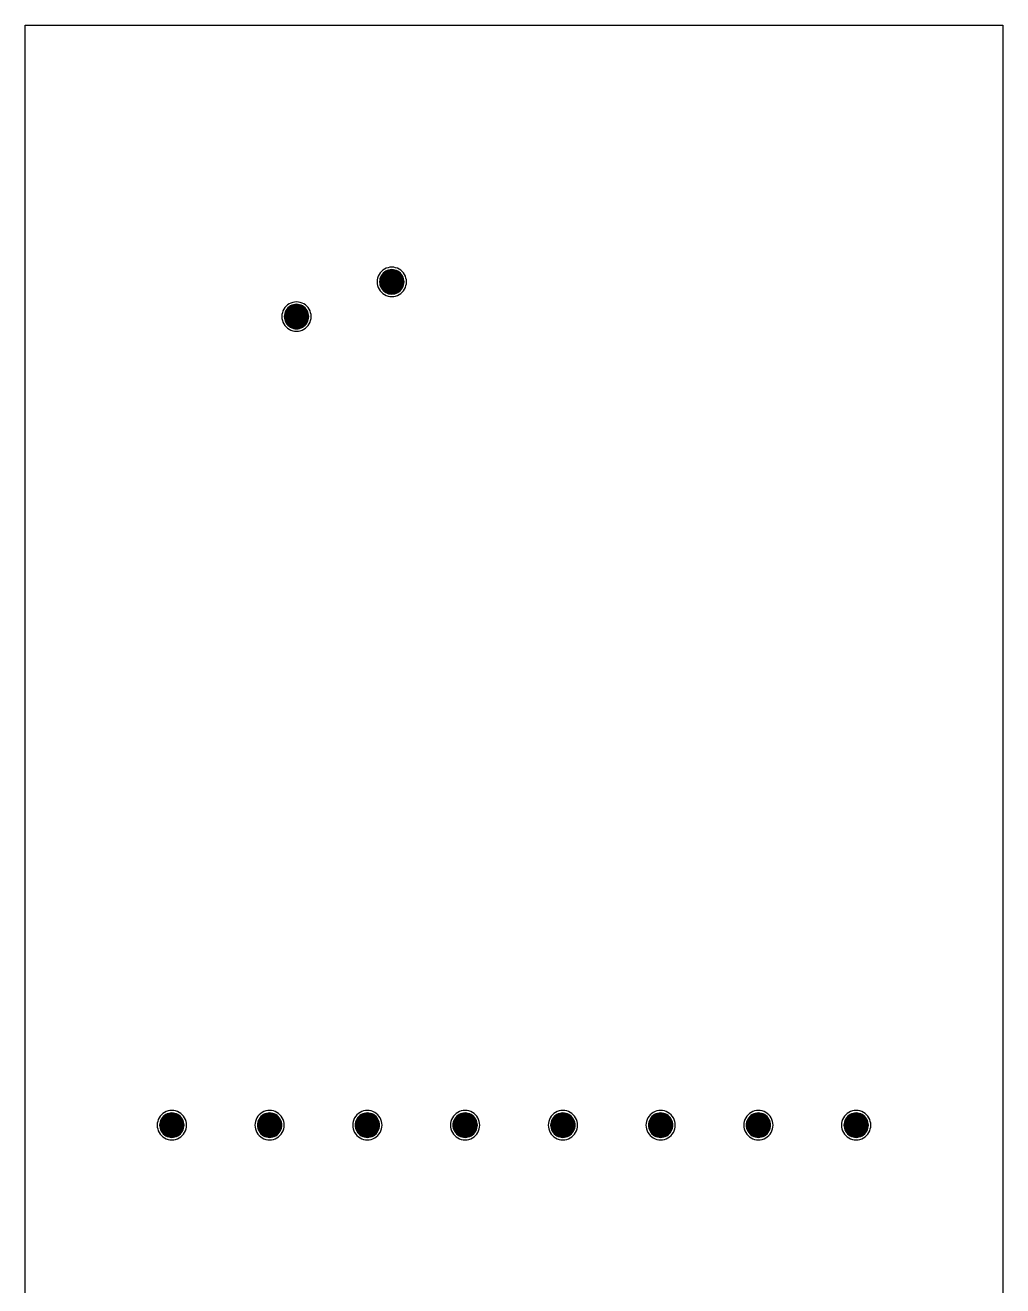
# Model space of a CAD drawing. Extents: x -2 to 177, y -6 to 16.
# Drawn here: x 173 to 177, y -0.66 to 4.5 of the extents above; entities that cross this region are included whole.
import ezdxf

# ---------------------------------------------------------------- set-up
doc = ezdxf.new("R2010")
doc.units = 0
for name, color, linetype in [('Outline', 1, 'continuous'), ('P13', 146, 'continuous'), ('V13', 206, 'continuous')]:
    doc.layers.add(name, color=color, linetype=linetype)

msp = doc.modelspace()

# ---------------------------------------------------------------- linework, layer by layer
at = {"layer": 'Outline'}
msp.add_lwpolyline([(177, 4.5), (177, -4.5), (173, -4.5), (173, 4.5)], close=True, dxfattribs=at)
at = {"layer": 'P13'}
for points in [[(174.56, 3.45), (174.5595, 3.4578), (174.558, 3.4655), (174.5554, 3.473), (174.552, 3.48), (174.5476, 3.4865), (174.5424, 3.4924), (174.5365, 3.4976), (174.53, 3.502), (174.523, 3.5054), (174.5155, 3.508), (174.5078, 3.5095), (174.5, 3.51), (174.4922, 3.5095), (174.4845, 3.508), (174.477, 3.5054), (174.47, 3.502), (174.4635, 3.4976), (174.4576, 3.4924), (174.4524, 3.4865), (174.448, 3.48), (174.4446, 3.473), (174.442, 3.4655), (174.4405, 3.4578), (174.44, 3.45), (174.4405, 3.4422), (174.442, 3.4345), (174.4446, 3.427), (174.448, 3.42), (174.4524, 3.4135), (174.4576, 3.4076), (174.4635, 3.4024), (174.47, 3.398), (174.477, 3.3946), (174.4845, 3.392), (174.4922, 3.3905), (174.5, 3.39), (174.5078, 3.3905), (174.5155, 3.392), (174.523, 3.3946), (174.53, 3.398), (174.5365, 3.4024), (174.5424, 3.4076), (174.5476, 3.4135), (174.552, 3.42), (174.5554, 3.427), (174.558, 3.4345), (174.5595, 3.4422), (174.56, 3.45)], [(174.17, 3.3081), (174.1695, 3.3159), (174.168, 3.3236), (174.1655, 3.331), (174.162, 3.3381), (174.1576, 3.3446), (174.1525, 3.3505), (174.1466, 3.3557), (174.14, 3.36), (174.133, 3.3635), (174.1256, 3.366), (174.1179, 3.3675), (174.11, 3.3681), (174.1022, 3.3675), (174.0945, 3.366), (174.0871, 3.3635), (174.08, 3.36), (174.0735, 3.3557), (174.0676, 3.3505), (174.0624, 3.3446), (174.0581, 3.3381), (174.0546, 3.331), (174.0521, 3.3236), (174.0505, 3.3159), (174.05, 3.3081), (174.0505, 3.3002), (174.0521, 3.2925), (174.0546, 3.2851), (174.0581, 3.2781), (174.0624, 3.2715), (174.0676, 3.2656), (174.0735, 3.2605), (174.08, 3.2561), (174.0871, 3.2526), (174.0945, 3.2501), (174.1022, 3.2486), (174.11, 3.2481), (174.1179, 3.2486), (174.1256, 3.2501), (174.133, 3.2526), (174.14, 3.2561), (174.1466, 3.2605), (174.1525, 3.2656), (174.1576, 3.2715), (174.162, 3.2781), (174.1655, 3.2851), (174.168, 3.2925), (174.1695, 3.3002), (174.17, 3.3081)], [(173.66, 0), (173.6595, 0.0078), (173.658, 0.0155), (173.6554, 0.023), (173.652, 0.03), (173.6476, 0.0365), (173.6424, 0.0424), (173.6365, 0.0476), (173.63, 0.052), (173.623, 0.0554), (173.6155, 0.058), (173.6078, 0.0595), (173.6, 0.06), (173.5922, 0.0595), (173.5845, 0.058), (173.577, 0.0554), (173.57, 0.052), (173.5635, 0.0476), (173.5576, 0.0424), (173.5524, 0.0365), (173.548, 0.03), (173.5446, 0.023), (173.542, 0.0155), (173.5405, 0.0078), (173.54, 0), (173.5405, -0.0078), (173.542, -0.0155), (173.5446, -0.023), (173.548, -0.03), (173.5524, -0.0365), (173.5576, -0.0424), (173.5635, -0.0476), (173.57, -0.052), (173.577, -0.0554), (173.5845, -0.058), (173.5922, -0.0595), (173.6, -0.06), (173.6078, -0.0595), (173.6155, -0.058), (173.623, -0.0554), (173.63, -0.052), (173.6365, -0.0476), (173.6424, -0.0424), (173.6476, -0.0365), (173.652, -0.03), (173.6554, -0.023), (173.658, -0.0155), (173.6595, -0.0078), (173.66, 0)], [(174.06, 0), (174.0595, 0.0078), (174.058, 0.0155), (174.0554, 0.023), (174.052, 0.03), (174.0476, 0.0365), (174.0424, 0.0424), (174.0365, 0.0476), (174.03, 0.052), (174.023, 0.0554), (174.0155, 0.058), (174.0078, 0.0595), (174, 0.06), (173.9922, 0.0595), (173.9845, 0.058), (173.977, 0.0554), (173.97, 0.052), (173.9635, 0.0476), (173.9576, 0.0424), (173.9524, 0.0365), (173.948, 0.03), (173.9446, 0.023), (173.942, 0.0155), (173.9405, 0.0078), (173.94, 0), (173.9405, -0.0078), (173.942, -0.0155), (173.9446, -0.023), (173.948, -0.03), (173.9524, -0.0365), (173.9576, -0.0424), (173.9635, -0.0476), (173.97, -0.052), (173.977, -0.0554), (173.9845, -0.058), (173.9922, -0.0595), (174, -0.06), (174.0078, -0.0595), (174.0155, -0.058), (174.023, -0.0554), (174.03, -0.052), (174.0365, -0.0476), (174.0424, -0.0424), (174.0476, -0.0365), (174.052, -0.03), (174.0554, -0.023), (174.058, -0.0155), (174.0595, -0.0078), (174.06, 0)], [(174.46, 0), (174.4595, 0.0078), (174.458, 0.0155), (174.4554, 0.023), (174.452, 0.03), (174.4476, 0.0365), (174.4424, 0.0424), (174.4365, 0.0476), (174.43, 0.052), (174.423, 0.0554), (174.4155, 0.058), (174.4078, 0.0595), (174.4, 0.06), (174.3922, 0.0595), (174.3845, 0.058), (174.377, 0.0554), (174.37, 0.052), (174.3635, 0.0476), (174.3576, 0.0424), (174.3524, 0.0365), (174.348, 0.03), (174.3446, 0.023), (174.342, 0.0155), (174.3405, 0.0078), (174.34, 0), (174.3405, -0.0078), (174.342, -0.0155), (174.3446, -0.023), (174.348, -0.03), (174.3524, -0.0365), (174.3576, -0.0424), (174.3635, -0.0476), (174.37, -0.052), (174.377, -0.0554), (174.3845, -0.058), (174.3922, -0.0595), (174.4, -0.06), (174.4078, -0.0595), (174.4155, -0.058), (174.423, -0.0554), (174.43, -0.052), (174.4365, -0.0476), (174.4424, -0.0424), (174.4476, -0.0365), (174.452, -0.03), (174.4554, -0.023), (174.458, -0.0155), (174.4595, -0.0078), (174.46, 0)], [(174.86, 0), (174.8595, 0.0078), (174.858, 0.0155), (174.8554, 0.023), (174.852, 0.03), (174.8476, 0.0365), (174.8424, 0.0424), (174.8365, 0.0476), (174.83, 0.052), (174.823, 0.0554), (174.8155, 0.058), (174.8078, 0.0595), (174.8, 0.06), (174.7922, 0.0595), (174.7845, 0.058), (174.777, 0.0554), (174.77, 0.052), (174.7635, 0.0476), (174.7576, 0.0424), (174.7524, 0.0365), (174.748, 0.03), (174.7446, 0.023), (174.742, 0.0155), (174.7405, 0.0078), (174.74, 0), (174.7405, -0.0078), (174.742, -0.0155), (174.7446, -0.023), (174.748, -0.03), (174.7524, -0.0365), (174.7576, -0.0424), (174.7635, -0.0476), (174.77, -0.052), (174.777, -0.0554), (174.7845, -0.058), (174.7922, -0.0595), (174.8, -0.06), (174.8078, -0.0595), (174.8155, -0.058), (174.823, -0.0554), (174.83, -0.052), (174.8365, -0.0476), (174.8424, -0.0424), (174.8476, -0.0365), (174.852, -0.03), (174.8554, -0.023), (174.858, -0.0155), (174.8595, -0.0078), (174.86, 0)], [(175.26, 0), (175.2595, 0.0078), (175.258, 0.0155), (175.2554, 0.023), (175.252, 0.03), (175.2476, 0.0365), (175.2424, 0.0424), (175.2365, 0.0476), (175.23, 0.052), (175.223, 0.0554), (175.2155, 0.058), (175.2078, 0.0595), (175.2, 0.06), (175.1922, 0.0595), (175.1845, 0.058), (175.177, 0.0554), (175.17, 0.052), (175.1635, 0.0476), (175.1576, 0.0424), (175.1524, 0.0365), (175.148, 0.03), (175.1446, 0.023), (175.142, 0.0155), (175.1405, 0.0078), (175.14, 0), (175.1405, -0.0078), (175.142, -0.0155), (175.1446, -0.023), (175.148, -0.03), (175.1524, -0.0365), (175.1576, -0.0424), (175.1635, -0.0476), (175.17, -0.052), (175.177, -0.0554), (175.1845, -0.058), (175.1922, -0.0595), (175.2, -0.06), (175.2078, -0.0595), (175.2155, -0.058), (175.223, -0.0554), (175.23, -0.052), (175.2365, -0.0476), (175.2424, -0.0424), (175.2476, -0.0365), (175.252, -0.03), (175.2554, -0.023), (175.258, -0.0155), (175.2595, -0.0078), (175.26, 0)], [(175.66, 0), (175.6595, 0.0078), (175.658, 0.0155), (175.6554, 0.023), (175.652, 0.03), (175.6476, 0.0365), (175.6424, 0.0424), (175.6365, 0.0476), (175.63, 0.052), (175.623, 0.0554), (175.6155, 0.058), (175.6078, 0.0595), (175.6, 0.06), (175.5922, 0.0595), (175.5845, 0.058), (175.577, 0.0554), (175.57, 0.052), (175.5635, 0.0476), (175.5576, 0.0424), (175.5524, 0.0365), (175.548, 0.03), (175.5446, 0.023), (175.542, 0.0155), (175.5405, 0.0078), (175.54, 0), (175.5405, -0.0078), (175.542, -0.0155), (175.5446, -0.023), (175.548, -0.03), (175.5524, -0.0365), (175.5576, -0.0424), (175.5635, -0.0476), (175.57, -0.052), (175.577, -0.0554), (175.5845, -0.058), (175.5922, -0.0595), (175.6, -0.06), (175.6078, -0.0595), (175.6155, -0.058), (175.623, -0.0554), (175.63, -0.052), (175.6365, -0.0476), (175.6424, -0.0424), (175.6476, -0.0365), (175.652, -0.03), (175.6554, -0.023), (175.658, -0.0155), (175.6595, -0.0078), (175.66, 0)], [(176.06, 0), (176.0595, 0.0078), (176.058, 0.0155), (176.0554, 0.023), (176.052, 0.03), (176.0476, 0.0365), (176.0424, 0.0424), (176.0365, 0.0476), (176.03, 0.052), (176.023, 0.0554), (176.0155, 0.058), (176.0078, 0.0595), (176, 0.06), (175.9922, 0.0595), (175.9845, 0.058), (175.977, 0.0554), (175.97, 0.052), (175.9635, 0.0476), (175.9576, 0.0424), (175.9524, 0.0365), (175.948, 0.03), (175.9446, 0.023), (175.942, 0.0155), (175.9405, 0.0078), (175.94, 0), (175.9405, -0.0078), (175.942, -0.0155), (175.9446, -0.023), (175.948, -0.03), (175.9524, -0.0365), (175.9576, -0.0424), (175.9635, -0.0476), (175.97, -0.052), (175.977, -0.0554), (175.9845, -0.058), (175.9922, -0.0595), (176, -0.06), (176.0078, -0.0595), (176.0155, -0.058), (176.023, -0.0554), (176.03, -0.052), (176.0365, -0.0476), (176.0424, -0.0424), (176.0476, -0.0365), (176.052, -0.03), (176.0554, -0.023), (176.058, -0.0155), (176.0595, -0.0078), (176.06, 0)], [(176.46, 0), (176.4595, 0.0078), (176.458, 0.0155), (176.4554, 0.023), (176.452, 0.03), (176.4476, 0.0365), (176.4424, 0.0424), (176.4365, 0.0476), (176.43, 0.052), (176.423, 0.0554), (176.4155, 0.058), (176.4078, 0.0595), (176.4, 0.06), (176.3922, 0.0595), (176.3845, 0.058), (176.377, 0.0554), (176.37, 0.052), (176.3635, 0.0476), (176.3576, 0.0424), (176.3524, 0.0365), (176.348, 0.03), (176.3446, 0.023), (176.342, 0.0155), (176.3405, 0.0078), (176.34, 0), (176.3405, -0.0078), (176.342, -0.0155), (176.3446, -0.023), (176.348, -0.03), (176.3524, -0.0365), (176.3576, -0.0424), (176.3635, -0.0476), (176.37, -0.052), (176.377, -0.0554), (176.3845, -0.058), (176.3922, -0.0595), (176.4, -0.06), (176.4078, -0.0595), (176.4155, -0.058), (176.423, -0.0554), (176.43, -0.052), (176.4365, -0.0476), (176.4424, -0.0424), (176.4476, -0.0365), (176.452, -0.03), (176.4554, -0.023), (176.458, -0.0155), (176.4595, -0.0078), (176.46, 0)]]:
    msp.add_lwpolyline(points, close=True, dxfattribs=at)
at = {"layer": 'V13'}
for points in [[(174.55, 3.45), (174.5496, 3.4565), (174.5483, 3.4629), (174.5462, 3.4691), (174.5433, 3.475), (174.5397, 3.4804), (174.5354, 3.4854), (174.5304, 3.4897), (174.525, 3.4933), (174.5191, 3.4962), (174.5129, 3.4983), (174.5065, 3.4996), (174.5, 3.5), (174.4935, 3.4996), (174.4871, 3.4983), (174.4809, 3.4962), (174.475, 3.4933), (174.4696, 3.4897), (174.4646, 3.4854), (174.4603, 3.4804), (174.4567, 3.475), (174.4538, 3.4691), (174.4517, 3.4629), (174.4504, 3.4565), (174.45, 3.45), (174.4504, 3.4435), (174.4517, 3.4371), (174.4538, 3.4309), (174.4567, 3.425), (174.4603, 3.4196), (174.4646, 3.4146), (174.4696, 3.4103), (174.475, 3.4067), (174.4809, 3.4038), (174.4871, 3.4017), (174.4935, 3.4004), (174.5, 3.4), (174.5065, 3.4004), (174.5129, 3.4017), (174.5191, 3.4038), (174.525, 3.4067), (174.5304, 3.4103), (174.5354, 3.4146), (174.5397, 3.4196), (174.5433, 3.425), (174.5462, 3.4309), (174.5483, 3.4371), (174.5496, 3.4435), (174.55, 3.45)], [(174.16, 3.3081), (174.1596, 3.3146), (174.1583, 3.321), (174.1562, 3.3272), (174.1533, 3.3331), (174.1497, 3.3385), (174.1454, 3.3434), (174.1405, 3.3477), (174.135, 3.3514), (174.1292, 3.3543), (174.123, 3.3564), (174.1166, 3.3576), (174.11, 3.3581), (174.1035, 3.3576), (174.0971, 3.3564), (174.0909, 3.3543), (174.085, 3.3514), (174.0796, 3.3477), (174.0747, 3.3434), (174.0704, 3.3385), (174.0667, 3.3331), (174.0638, 3.3272), (174.0617, 3.321), (174.0605, 3.3146), (174.06, 3.3081), (174.0605, 3.3015), (174.0617, 3.2951), (174.0638, 3.2889), (174.0667, 3.2831), (174.0704, 3.2776), (174.0747, 3.2727), (174.0796, 3.2684), (174.085, 3.2648), (174.0909, 3.2619), (174.0971, 3.2598), (174.1035, 3.2585), (174.11, 3.2581), (174.1166, 3.2585), (174.123, 3.2598), (174.1292, 3.2619), (174.135, 3.2648), (174.1405, 3.2684), (174.1454, 3.2727), (174.1497, 3.2776), (174.1533, 3.2831), (174.1562, 3.2889), (174.1583, 3.2951), (174.1596, 3.3015), (174.16, 3.3081)], [(173.65, 0), (173.6496, 0.0065), (173.6483, 0.0129), (173.6462, 0.0191), (173.6433, 0.025), (173.6397, 0.0304), (173.6354, 0.0354), (173.6304, 0.0397), (173.625, 0.0433), (173.6191, 0.0462), (173.6129, 0.0483), (173.6065, 0.0496), (173.6, 0.05), (173.5935, 0.0496), (173.5871, 0.0483), (173.5809, 0.0462), (173.575, 0.0433), (173.5696, 0.0397), (173.5646, 0.0354), (173.5603, 0.0304), (173.5567, 0.025), (173.5538, 0.0191), (173.5517, 0.0129), (173.5504, 0.0065), (173.55, 0), (173.5504, -0.0065), (173.5517, -0.0129), (173.5538, -0.0191), (173.5567, -0.025), (173.5603, -0.0304), (173.5646, -0.0354), (173.5696, -0.0397), (173.575, -0.0433), (173.5809, -0.0462), (173.5871, -0.0483), (173.5935, -0.0496), (173.6, -0.05), (173.6065, -0.0496), (173.6129, -0.0483), (173.6191, -0.0462), (173.625, -0.0433), (173.6304, -0.0397), (173.6354, -0.0354), (173.6397, -0.0304), (173.6433, -0.025), (173.6462, -0.0191), (173.6483, -0.0129), (173.6496, -0.0065), (173.65, 0)], [(174.05, 0), (174.0496, 0.0065), (174.0483, 0.0129), (174.0462, 0.0191), (174.0433, 0.025), (174.0397, 0.0304), (174.0354, 0.0354), (174.0304, 0.0397), (174.025, 0.0433), (174.0191, 0.0462), (174.0129, 0.0483), (174.0065, 0.0496), (174, 0.05), (173.9935, 0.0496), (173.9871, 0.0483), (173.9809, 0.0462), (173.975, 0.0433), (173.9696, 0.0397), (173.9646, 0.0354), (173.9603, 0.0304), (173.9567, 0.025), (173.9538, 0.0191), (173.9517, 0.0129), (173.9504, 0.0065), (173.95, 0), (173.9504, -0.0065), (173.9517, -0.0129), (173.9538, -0.0191), (173.9567, -0.025), (173.9603, -0.0304), (173.9646, -0.0354), (173.9696, -0.0397), (173.975, -0.0433), (173.9809, -0.0462), (173.9871, -0.0483), (173.9935, -0.0496), (174, -0.05), (174.0065, -0.0496), (174.0129, -0.0483), (174.0191, -0.0462), (174.025, -0.0433), (174.0304, -0.0397), (174.0354, -0.0354), (174.0397, -0.0304), (174.0433, -0.025), (174.0462, -0.0191), (174.0483, -0.0129), (174.0496, -0.0065), (174.05, 0)], [(174.45, 0), (174.4496, 0.0065), (174.4483, 0.0129), (174.4462, 0.0191), (174.4433, 0.025), (174.4397, 0.0304), (174.4354, 0.0354), (174.4304, 0.0397), (174.425, 0.0433), (174.4191, 0.0462), (174.4129, 0.0483), (174.4065, 0.0496), (174.4, 0.05), (174.3935, 0.0496), (174.3871, 0.0483), (174.3809, 0.0462), (174.375, 0.0433), (174.3696, 0.0397), (174.3646, 0.0354), (174.3603, 0.0304), (174.3567, 0.025), (174.3538, 0.0191), (174.3517, 0.0129), (174.3504, 0.0065), (174.35, 0), (174.3504, -0.0065), (174.3517, -0.0129), (174.3538, -0.0191), (174.3567, -0.025), (174.3603, -0.0304), (174.3646, -0.0354), (174.3696, -0.0397), (174.375, -0.0433), (174.3809, -0.0462), (174.3871, -0.0483), (174.3935, -0.0496), (174.4, -0.05), (174.4065, -0.0496), (174.4129, -0.0483), (174.4191, -0.0462), (174.425, -0.0433), (174.4304, -0.0397), (174.4354, -0.0354), (174.4397, -0.0304), (174.4433, -0.025), (174.4462, -0.0191), (174.4483, -0.0129), (174.4496, -0.0065), (174.45, 0)], [(174.85, 0), (174.8496, 0.0065), (174.8483, 0.0129), (174.8462, 0.0191), (174.8433, 0.025), (174.8397, 0.0304), (174.8354, 0.0354), (174.8304, 0.0397), (174.825, 0.0433), (174.8191, 0.0462), (174.8129, 0.0483), (174.8065, 0.0496), (174.8, 0.05), (174.7935, 0.0496), (174.7871, 0.0483), (174.7809, 0.0462), (174.775, 0.0433), (174.7696, 0.0397), (174.7646, 0.0354), (174.7603, 0.0304), (174.7567, 0.025), (174.7538, 0.0191), (174.7517, 0.0129), (174.7504, 0.0065), (174.75, 0), (174.7504, -0.0065), (174.7517, -0.0129), (174.7538, -0.0191), (174.7567, -0.025), (174.7603, -0.0304), (174.7646, -0.0354), (174.7696, -0.0397), (174.775, -0.0433), (174.7809, -0.0462), (174.7871, -0.0483), (174.7935, -0.0496), (174.8, -0.05), (174.8065, -0.0496), (174.8129, -0.0483), (174.8191, -0.0462), (174.825, -0.0433), (174.8304, -0.0397), (174.8354, -0.0354), (174.8397, -0.0304), (174.8433, -0.025), (174.8462, -0.0191), (174.8483, -0.0129), (174.8496, -0.0065), (174.85, 0)], [(175.25, 0), (175.2496, 0.0065), (175.2483, 0.0129), (175.2462, 0.0191), (175.2433, 0.025), (175.2397, 0.0304), (175.2354, 0.0354), (175.2304, 0.0397), (175.225, 0.0433), (175.2191, 0.0462), (175.2129, 0.0483), (175.2065, 0.0496), (175.2, 0.05), (175.1935, 0.0496), (175.1871, 0.0483), (175.1809, 0.0462), (175.175, 0.0433), (175.1696, 0.0397), (175.1646, 0.0354), (175.1603, 0.0304), (175.1567, 0.025), (175.1538, 0.0191), (175.1517, 0.0129), (175.1504, 0.0065), (175.15, 0), (175.1504, -0.0065), (175.1517, -0.0129), (175.1538, -0.0191), (175.1567, -0.025), (175.1603, -0.0304), (175.1646, -0.0354), (175.1696, -0.0397), (175.175, -0.0433), (175.1809, -0.0462), (175.1871, -0.0483), (175.1935, -0.0496), (175.2, -0.05), (175.2065, -0.0496), (175.2129, -0.0483), (175.2191, -0.0462), (175.225, -0.0433), (175.2304, -0.0397), (175.2354, -0.0354), (175.2397, -0.0304), (175.2433, -0.025), (175.2462, -0.0191), (175.2483, -0.0129), (175.2496, -0.0065), (175.25, 0)], [(175.65, 0), (175.6496, 0.0065), (175.6483, 0.0129), (175.6462, 0.0191), (175.6433, 0.025), (175.6397, 0.0304), (175.6354, 0.0354), (175.6304, 0.0397), (175.625, 0.0433), (175.6191, 0.0462), (175.6129, 0.0483), (175.6065, 0.0496), (175.6, 0.05), (175.5935, 0.0496), (175.5871, 0.0483), (175.5809, 0.0462), (175.575, 0.0433), (175.5696, 0.0397), (175.5646, 0.0354), (175.5603, 0.0304), (175.5567, 0.025), (175.5538, 0.0191), (175.5517, 0.0129), (175.5504, 0.0065), (175.55, 0), (175.5504, -0.0065), (175.5517, -0.0129), (175.5538, -0.0191), (175.5567, -0.025), (175.5603, -0.0304), (175.5646, -0.0354), (175.5696, -0.0397), (175.575, -0.0433), (175.5809, -0.0462), (175.5871, -0.0483), (175.5935, -0.0496), (175.6, -0.05), (175.6065, -0.0496), (175.6129, -0.0483), (175.6191, -0.0462), (175.625, -0.0433), (175.6304, -0.0397), (175.6354, -0.0354), (175.6397, -0.0304), (175.6433, -0.025), (175.6462, -0.0191), (175.6483, -0.0129), (175.6496, -0.0065), (175.65, 0)], [(176.05, 0), (176.0496, 0.0065), (176.0483, 0.0129), (176.0462, 0.0191), (176.0433, 0.025), (176.0397, 0.0304), (176.0354, 0.0354), (176.0304, 0.0397), (176.025, 0.0433), (176.0191, 0.0462), (176.0129, 0.0483), (176.0065, 0.0496), (176, 0.05), (175.9935, 0.0496), (175.9871, 0.0483), (175.9809, 0.0462), (175.975, 0.0433), (175.9696, 0.0397), (175.9646, 0.0354), (175.9603, 0.0304), (175.9567, 0.025), (175.9538, 0.0191), (175.9517, 0.0129), (175.9504, 0.0065), (175.95, 0), (175.9504, -0.0065), (175.9517, -0.0129), (175.9538, -0.0191), (175.9567, -0.025), (175.9603, -0.0304), (175.9646, -0.0354), (175.9696, -0.0397), (175.975, -0.0433), (175.9809, -0.0462), (175.9871, -0.0483), (175.9935, -0.0496), (176, -0.05), (176.0065, -0.0496), (176.0129, -0.0483), (176.0191, -0.0462), (176.025, -0.0433), (176.0304, -0.0397), (176.0354, -0.0354), (176.0397, -0.0304), (176.0433, -0.025), (176.0462, -0.0191), (176.0483, -0.0129), (176.0496, -0.0065), (176.05, 0)], [(176.45, 0), (176.4496, 0.0065), (176.4483, 0.0129), (176.4462, 0.0191), (176.4433, 0.025), (176.4397, 0.0304), (176.4354, 0.0354), (176.4304, 0.0397), (176.425, 0.0433), (176.4191, 0.0462), (176.4129, 0.0483), (176.4065, 0.0496), (176.4, 0.05), (176.3935, 0.0496), (176.3871, 0.0483), (176.3809, 0.0462), (176.375, 0.0433), (176.3696, 0.0397), (176.3646, 0.0354), (176.3603, 0.0304), (176.3567, 0.025), (176.3538, 0.0191), (176.3517, 0.0129), (176.3504, 0.0065), (176.35, 0), (176.3504, -0.0065), (176.3517, -0.0129), (176.3538, -0.0191), (176.3567, -0.025), (176.3603, -0.0304), (176.3646, -0.0354), (176.3696, -0.0397), (176.375, -0.0433), (176.3809, -0.0462), (176.3871, -0.0483), (176.3935, -0.0496), (176.4, -0.05), (176.4065, -0.0496), (176.4129, -0.0483), (176.4191, -0.0462), (176.425, -0.0433), (176.4304, -0.0397), (176.4354, -0.0354), (176.4397, -0.0304), (176.4433, -0.025), (176.4462, -0.0191), (176.4483, -0.0129), (176.4496, -0.0065), (176.45, 0)]]:
    msp.add_lwpolyline(points, close=True, dxfattribs=at)
for points in [[(174.4538, 3.4691), (174.45, 3.45), (174.5, 3.45)], [(174.4646, 3.4854), (174.4538, 3.4691), (174.5, 3.45)], [(174.4809, 3.4962), (174.4646, 3.4854), (174.5, 3.45)], [(174.5, 3.5), (174.4809, 3.4962), (174.5, 3.45)], [(174.5191, 3.4962), (174.5, 3.5), (174.5, 3.45)], [(174.5354, 3.4854), (174.5191, 3.4962), (174.5, 3.45)], [(174.5462, 3.4691), (174.5354, 3.4854), (174.5, 3.45)], [(174.55, 3.45), (174.5462, 3.4691), (174.5, 3.45)], [(174.45, 3.45), (174.4538, 3.4309), (174.5, 3.45)], [(174.4538, 3.4309), (174.4646, 3.4146), (174.5, 3.45)], [(174.4646, 3.4146), (174.4809, 3.4038), (174.5, 3.45)], [(174.4809, 3.4038), (174.5, 3.4), (174.5, 3.45)], [(174.5, 3.4), (174.5191, 3.4038), (174.5, 3.45)], [(174.5191, 3.4038), (174.5354, 3.4146), (174.5, 3.45)], [(174.5354, 3.4146), (174.5462, 3.4309), (174.5, 3.45)], [(174.5462, 3.4309), (174.55, 3.45), (174.5, 3.45)], [(174.0909, 3.3543), (174.0747, 3.3434), (174.11, 3.3081)], [(174.11, 3.3581), (174.0909, 3.3543), (174.11, 3.3081)], [(174.1292, 3.3543), (174.11, 3.3581), (174.11, 3.3081)], [(174.1454, 3.3434), (174.1292, 3.3543), (174.11, 3.3081)], [(174.0638, 3.3272), (174.06, 3.3081), (174.11, 3.3081)], [(174.06, 3.3081), (174.0638, 3.2889), (174.11, 3.3081)], [(174.0747, 3.3434), (174.0638, 3.3272), (174.11, 3.3081)], [(174.0638, 3.2889), (174.0747, 3.2727), (174.11, 3.3081)], [(174.0747, 3.2727), (174.0909, 3.2619), (174.11, 3.3081)], [(174.0909, 3.2619), (174.11, 3.2581), (174.11, 3.3081)], [(174.1562, 3.3272), (174.1454, 3.3434), (174.11, 3.3081)], [(174.16, 3.3081), (174.1562, 3.3272), (174.11, 3.3081)], [(174.11, 3.2581), (174.1292, 3.2619), (174.11, 3.3081)], [(174.1292, 3.2619), (174.1454, 3.2727), (174.11, 3.3081)], [(174.1454, 3.2727), (174.1562, 3.2889), (174.11, 3.3081)], [(174.1562, 3.2889), (174.16, 3.3081), (174.11, 3.3081)], [(173.5538, 0.0191), (173.55, 0), (173.6, 0)], [(173.5646, 0.0354), (173.5538, 0.0191), (173.6, 0)], [(173.5809, 0.0462), (173.5646, 0.0354), (173.6, 0)], [(173.6, 0.05), (173.5809, 0.0462), (173.6, 0)], [(173.6191, 0.0462), (173.6, 0.05), (173.6, 0)], [(173.6354, 0.0354), (173.6191, 0.0462), (173.6, 0)], [(173.6462, 0.0191), (173.6354, 0.0354), (173.6, 0)], [(173.65, 0), (173.6462, 0.0191), (173.6, 0)], [(173.9538, 0.0191), (173.95, 0), (174, 0)], [(173.9646, 0.0354), (173.9538, 0.0191), (174, 0)], [(173.9809, 0.0462), (173.9646, 0.0354), (174, 0)], [(174, 0.05), (173.9809, 0.0462), (174, 0)], [(174.0191, 0.0462), (174, 0.05), (174, 0)], [(174.0354, 0.0354), (174.0191, 0.0462), (174, 0)], [(174.0462, 0.0191), (174.0354, 0.0354), (174, 0)], [(174.05, 0), (174.0462, 0.0191), (174, 0)], [(174.3538, 0.0191), (174.35, 0), (174.4, 0)], [(174.3646, 0.0354), (174.3538, 0.0191), (174.4, 0)], [(174.3809, 0.0462), (174.3646, 0.0354), (174.4, 0)], [(174.4, 0.05), (174.3809, 0.0462), (174.4, 0)], [(174.4191, 0.0462), (174.4, 0.05), (174.4, 0)], [(174.4354, 0.0354), (174.4191, 0.0462), (174.4, 0)], [(174.4462, 0.0191), (174.4354, 0.0354), (174.4, 0)], [(174.45, 0), (174.4462, 0.0191), (174.4, 0)], [(174.7538, 0.0191), (174.75, 0), (174.8, 0)], [(174.7646, 0.0354), (174.7538, 0.0191), (174.8, 0)], [(174.7809, 0.0462), (174.7646, 0.0354), (174.8, 0)], [(174.8, 0.05), (174.7809, 0.0462), (174.8, 0)], [(174.8191, 0.0462), (174.8, 0.05), (174.8, 0)], [(174.8354, 0.0354), (174.8191, 0.0462), (174.8, 0)], [(174.8462, 0.0191), (174.8354, 0.0354), (174.8, 0)], [(174.85, 0), (174.8462, 0.0191), (174.8, 0)], [(175.1538, 0.0191), (175.15, 0), (175.2, 0)], [(175.1646, 0.0354), (175.1538, 0.0191), (175.2, 0)], [(175.1809, 0.0462), (175.1646, 0.0354), (175.2, 0)], [(175.2, 0.05), (175.1809, 0.0462), (175.2, 0)], [(175.2191, 0.0462), (175.2, 0.05), (175.2, 0)], [(175.2354, 0.0354), (175.2191, 0.0462), (175.2, 0)], [(175.2462, 0.0191), (175.2354, 0.0354), (175.2, 0)], [(175.25, 0), (175.2462, 0.0191), (175.2, 0)], [(175.5538, 0.0191), (175.55, 0), (175.6, 0)], [(175.5646, 0.0354), (175.5538, 0.0191), (175.6, 0)], [(175.5809, 0.0462), (175.5646, 0.0354), (175.6, 0)], [(175.6, 0.05), (175.5809, 0.0462), (175.6, 0)], [(175.6191, 0.0462), (175.6, 0.05), (175.6, 0)], [(175.6354, 0.0354), (175.6191, 0.0462), (175.6, 0)], [(175.6462, 0.0191), (175.6354, 0.0354), (175.6, 0)], [(175.65, 0), (175.6462, 0.0191), (175.6, 0)], [(175.9538, 0.0191), (175.95, 0), (176, 0)], [(175.9646, 0.0354), (175.9538, 0.0191), (176, 0)], [(175.9809, 0.0462), (175.9646, 0.0354), (176, 0)], [(176, 0.05), (175.9809, 0.0462), (176, 0)], [(176.0191, 0.0462), (176, 0.05), (176, 0)], [(176.0354, 0.0354), (176.0191, 0.0462), (176, 0)], [(176.0462, 0.0191), (176.0354, 0.0354), (176, 0)], [(176.05, 0), (176.0462, 0.0191), (176, 0)], [(176.3538, 0.0191), (176.35, 0), (176.4, 0)], [(176.3646, 0.0354), (176.3538, 0.0191), (176.4, 0)], [(176.3809, 0.0462), (176.3646, 0.0354), (176.4, 0)], [(176.4, 0.05), (176.3809, 0.0462), (176.4, 0)], [(176.4191, 0.0462), (176.4, 0.05), (176.4, 0)], [(176.4354, 0.0354), (176.4191, 0.0462), (176.4, 0)], [(176.4462, 0.0191), (176.4354, 0.0354), (176.4, 0)], [(176.45, 0), (176.4462, 0.0191), (176.4, 0)], [(173.55, 0), (173.5538, -0.0191), (173.6, 0)], [(173.5538, -0.0191), (173.5646, -0.0354), (173.6, 0)], [(173.5646, -0.0354), (173.5809, -0.0462), (173.6, 0)], [(173.5809, -0.0462), (173.6, -0.05), (173.6, 0)], [(173.6, -0.05), (173.6191, -0.0462), (173.6, 0)], [(173.6191, -0.0462), (173.6354, -0.0354), (173.6, 0)], [(173.6354, -0.0354), (173.6462, -0.0191), (173.6, 0)], [(173.6462, -0.0191), (173.65, 0), (173.6, 0)], [(173.95, 0), (173.9538, -0.0191), (174, 0)], [(173.9538, -0.0191), (173.9646, -0.0354), (174, 0)], [(173.9646, -0.0354), (173.9809, -0.0462), (174, 0)], [(173.9809, -0.0462), (174, -0.05), (174, 0)], [(174, -0.05), (174.0191, -0.0462), (174, 0)], [(174.0191, -0.0462), (174.0354, -0.0354), (174, 0)], [(174.0354, -0.0354), (174.0462, -0.0191), (174, 0)], [(174.0462, -0.0191), (174.05, 0), (174, 0)], [(174.35, 0), (174.3538, -0.0191), (174.4, 0)], [(174.3538, -0.0191), (174.3646, -0.0354), (174.4, 0)], [(174.3646, -0.0354), (174.3809, -0.0462), (174.4, 0)], [(174.3809, -0.0462), (174.4, -0.05), (174.4, 0)], [(174.4, -0.05), (174.4191, -0.0462), (174.4, 0)], [(174.4191, -0.0462), (174.4354, -0.0354), (174.4, 0)], [(174.4354, -0.0354), (174.4462, -0.0191), (174.4, 0)], [(174.4462, -0.0191), (174.45, 0), (174.4, 0)], [(174.75, 0), (174.7538, -0.0191), (174.8, 0)], [(174.7538, -0.0191), (174.7646, -0.0354), (174.8, 0)], [(174.7646, -0.0354), (174.7809, -0.0462), (174.8, 0)], [(174.7809, -0.0462), (174.8, -0.05), (174.8, 0)], [(174.8, -0.05), (174.8191, -0.0462), (174.8, 0)], [(174.8191, -0.0462), (174.8354, -0.0354), (174.8, 0)], [(174.8354, -0.0354), (174.8462, -0.0191), (174.8, 0)], [(174.8462, -0.0191), (174.85, 0), (174.8, 0)], [(175.15, 0), (175.1538, -0.0191), (175.2, 0)], [(175.1538, -0.0191), (175.1646, -0.0354), (175.2, 0)], [(175.1646, -0.0354), (175.1809, -0.0462), (175.2, 0)], [(175.1809, -0.0462), (175.2, -0.05), (175.2, 0)], [(175.2, -0.05), (175.2191, -0.0462), (175.2, 0)], [(175.2191, -0.0462), (175.2354, -0.0354), (175.2, 0)], [(175.2354, -0.0354), (175.2462, -0.0191), (175.2, 0)], [(175.2462, -0.0191), (175.25, 0), (175.2, 0)], [(175.55, 0), (175.5538, -0.0191), (175.6, 0)], [(175.5538, -0.0191), (175.5646, -0.0354), (175.6, 0)], [(175.5646, -0.0354), (175.5809, -0.0462), (175.6, 0)], [(175.5809, -0.0462), (175.6, -0.05), (175.6, 0)], [(175.6, -0.05), (175.6191, -0.0462), (175.6, 0)], [(175.6191, -0.0462), (175.6354, -0.0354), (175.6, 0)], [(175.6354, -0.0354), (175.6462, -0.0191), (175.6, 0)], [(175.6462, -0.0191), (175.65, 0), (175.6, 0)], [(175.95, 0), (175.9538, -0.0191), (176, 0)], [(175.9538, -0.0191), (175.9646, -0.0354), (176, 0)], [(175.9646, -0.0354), (175.9809, -0.0462), (176, 0)], [(175.9809, -0.0462), (176, -0.05), (176, 0)], [(176, -0.05), (176.0191, -0.0462), (176, 0)], [(176.0191, -0.0462), (176.0354, -0.0354), (176, 0)], [(176.0354, -0.0354), (176.0462, -0.0191), (176, 0)], [(176.0462, -0.0191), (176.05, 0), (176, 0)], [(176.35, 0), (176.3538, -0.0191), (176.4, 0)], [(176.3538, -0.0191), (176.3646, -0.0354), (176.4, 0)], [(176.3646, -0.0354), (176.3809, -0.0462), (176.4, 0)], [(176.3809, -0.0462), (176.4, -0.05), (176.4, 0)], [(176.4, -0.05), (176.4191, -0.0462), (176.4, 0)], [(176.4191, -0.0462), (176.4354, -0.0354), (176.4, 0)], [(176.4354, -0.0354), (176.4462, -0.0191), (176.4, 0)], [(176.4462, -0.0191), (176.45, 0), (176.4, 0)]]:
    msp.add_solid(points, dxfattribs=at)

doc.saveas('drawing.dxf')
